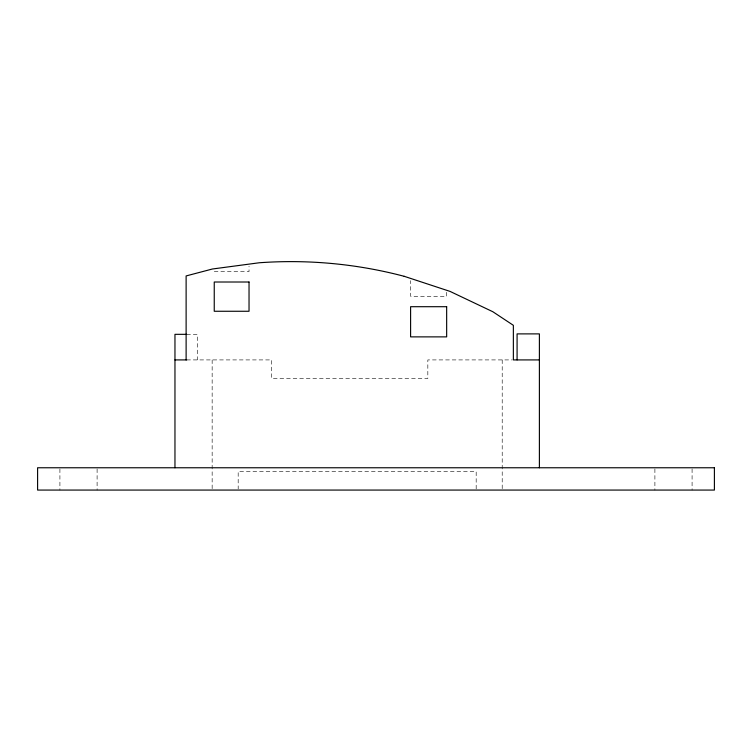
<?xml version="1.0" encoding="UTF-8"?>
<svg xmlns="http://www.w3.org/2000/svg" width="752" height="752" viewBox="0 0 752 752"><rect width="100%" height="100%" fill="white"/><g stroke="black" fill="none" stroke-linecap="round" stroke-linejoin="round"><path stroke-width="0.56" stroke-dasharray="3.76 2.82" d="M214.245 271.604L249.034 271.604L249.034 266.264M186.703 334.33L197.278 334.33L197.278 359.917M186.703 359.917L271.651 359.917L271.651 378.51L427.832 378.51L427.832 359.917L512.187 359.917M692.084 468.938L692.084 490.069M654.898 468.938L654.898 490.069M502.204 359.917L502.204 488.903M476.176 488.913L476.176 471.476L238.177 471.476L238.177 488.913M446.66 292.293L446.66 296.297L410.601 296.297L410.601 280.646M212.149 359.917L212.149 488.903M97.102 468.938L97.102 490.069M59.916 468.938L59.916 490.069"/><path stroke-width="1.13" d="M186.703 334.33L174.962 334.33L174.962 467.763M174.962 359.917L186.703 359.917M539.391 359.917L513.362 359.917L513.362 325.315L492.833 311.732L450.044 291.4L404.172 276.294M539.391 467.763L539.391 333.888L517.085 333.888L517.085 359.917M186.12 359.917L186.12 275.937L212.421 269L259.327 262.758A443.041 443.041 0 0 1 404.172 276.304M249.034 282.009L214.245 282.009L214.245 311.262L249.034 311.262L249.034 282.009M446.66 306.703L410.601 306.703L410.601 336.877L446.66 336.877L446.66 306.703M714.4 467.763L37.6 467.763L37.6 490.069L714.4 490.069L714.4 467.763"/></g></svg>
